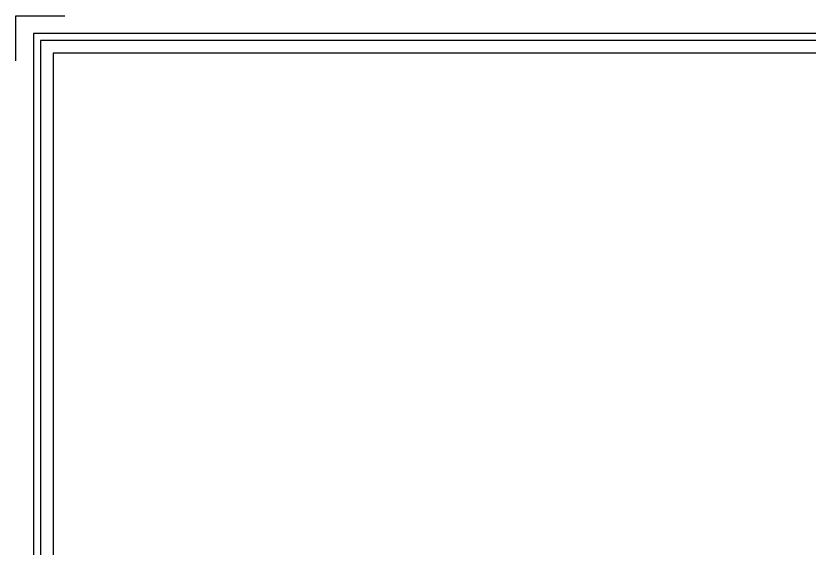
# Model space of a CAD drawing. Header units: metres. Extents: x -658 to -58, y -713 to -118.
# Drawn here: x -237.77 to -223.72, y -251.91 to -242.48 of the extents above; entities that cross this region are included whole.
import ezdxf

# ---------------------------------------------------------------- set-up
doc = ezdxf.new("R2010")
doc.units = ezdxf.units.M
doc.header["$LTSCALE"] = 100
doc.layers.add('Fram', color=7, linetype='Continuous', lineweight=25)

# ---------------------------------------------------------------- blocks, each defined once
blk = doc.blocks.new('Fram')
for p, q in [((-40.9083, 28.3751), (-40.9083, 28.928)), ((-40.9083, 28.928), (-40.3077, 28.928)), ((-0.2175, 28.7104), (-40.6907, 28.7104)), ((-40.6907, 28.7104), (-40.6907, 0.2175)), ((-40.6063, 28.626), (-40.6063, 0.302)), ((-0.302, 28.626), (-40.6063, 28.626)), ((-0.4575, 28.4705), (-40.4507, 28.4705)), ((-40.4507, 28.4705), (-40.4507, 3.9309))]:
    blk.add_line(p, q)

msp = doc.modelspace()

# ---------------------------------------------------------------- block references
at = {"layer": 'Fram', "linetype": 'Continuous', "xscale": 1.443331752045014, "yscale": 1.443331752045014, "zscale": 1.443331752045014}
msp.add_blockref('Fram', (-178.727, -284.236), dxfattribs=at)

doc.saveas('drawing.dxf')
